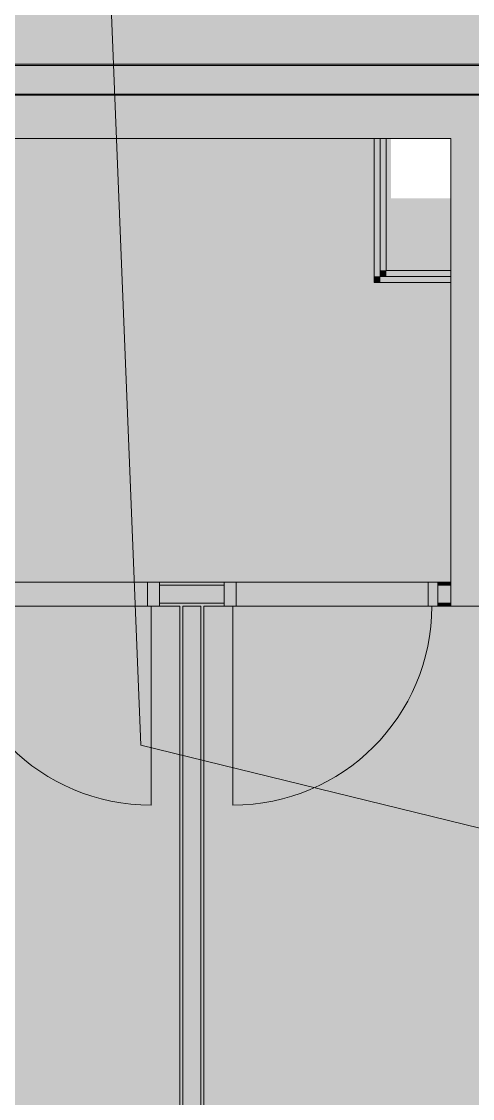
# Model space of a CAD drawing. Header units: metres. Extents: x -3.9 to 83, y -38 to 6.2.
# Drawn here: x 37.723 to 39.603, y -30.653 to -26.163 of the extents above; entities that cross this region are included whole.
import ezdxf

# ---------------------------------------------------------------- set-up
doc = ezdxf.new("R2010")
doc.units = ezdxf.units.M
doc.header["$MEASUREMENT"] = 0
doc.set_wipeout_variables(frame=1)
doc.linetypes.add('Schnittlinie', pattern=[0.006, 0.003, -0.0015, 0, -0.0015])
doc.linetypes.add('Wipeout_Contour', pattern=[1, 0, -1])
for name, color, linetype in [('0._Erdgeschoß PP Icon_1_0', 7, 'Continuous'), ('0._Erdgeschoß PP Icon_1_110 Wand Aussen', 7, 'Continuous'), ('0._Erdgeschoß PP Icon_1_120 Wand Innen tragend', 7, 'Continuous'), ('0._Erdgeschoß PP Icon_1_130 Wand Innen', 7, 'Continuous'), ('0._Erdgeschoß PP Icon_1_170 Schachtwände', 7, 'Continuous'), ('0._Erdgeschoß PP Icon_1_710 Gelände', 7, 'Continuous'), ('0._Erdgeschoß PP Icon_1_810 Raum', 7, 'Continuous')]:
    doc.layers.add(name, color=color, linetype=linetype)

msp = doc.modelspace()

# ---------------------------------------------------------------- wipeouts: each hides what was drawn before it
at = {"color": 254, "linetype": 'Wipeout_Contour', "lineweight": 0, "ltscale": 193.488375}
msp.add_wipeout([(28.2051, 3.5109), (28.2051, -37.8391), (52.5858, -37.8391), (52.5858, 3.5109)], dxfattribs=at).dxf.layer = '0._Erdgeschoß PP Icon_1_0'

# ---------------------------------------------------------------- next in the draw order: hatches: boundary and pattern name
at = {"layer": '0._Erdgeschoß PP Icon_1_110 Wand Aussen', "linetype": 'Continuous', "lineweight": 0, "true_color": 0x000000}
for points in [[(37.2484, -26.4654), (39.6934, -26.4654), (39.6934, -26.3454), (37.2484, -26.3454)], [(37.2534, -26.3454), (39.6934, -26.3454), (39.6934, -26.3404), (37.2534, -26.3404)], [(37.1234, -26.6504), (39.6934, -26.6504), (39.6934, -26.4704), (37.1234, -26.4704)], [(37.1284, -26.4704), (39.6934, -26.4704), (39.6934, -26.4654), (37.1284, -26.4654)]]:
    msp.add_hatch(color=18, dxfattribs=at).paths.add_polyline_path(points)
at = {"layer": '0._Erdgeschoß PP Icon_1_120 Wand Innen tragend', "linetype": 'Continuous', "lineweight": 0, "true_color": 0x000000}
for points in [[(39.6934, -28.4204), (39.6934, -26.6504), (39.5134, -26.6504), (39.5134, -28.4204)], [(39.6934, -28.4204), (39.5134, -28.6004), (39.6934, -28.6004)], [(39.5134, -28.4204), (39.5134, -28.6004), (39.6934, -28.4204)]]:
    msp.add_hatch(color=18, dxfattribs=at).paths.add_polyline_path(points)
at = {"layer": '0._Erdgeschoß PP Icon_1_130 Wand Innen', "linetype": 'Continuous', "lineweight": 13, "true_color": 0xe8e2dc}
for points in [[(38.2984, -28.6004), (38.2984, -28.5004), (37.4084, -28.5004), (37.4084, -28.6004)], [(38.5684, -28.6004), (39.4584, -28.6004), (39.4584, -28.5004), (38.5684, -28.5004)]]:
    msp.add_hatch(color=254, dxfattribs=at).paths.add_polyline_path(points)
at = {"layer": '0._Erdgeschoß PP Icon_1_130 Wand Innen', "linetype": 'Continuous', "lineweight": 0, "true_color": 0xffffff}
for points in [[(38.2984, -28.6004), (38.2984, -28.5004), (38.2484, -28.5004), (38.2484, -28.6004)], [(38.5684, -28.6004), (38.6184, -28.6004), (38.6184, -28.5004), (38.5684, -28.5004)], [(39.4584, -28.5004), (39.4184, -28.5004), (39.4184, -28.6004), (39.4584, -28.6004)]]:
    msp.add_hatch(color=7, dxfattribs=at).paths.add_polyline_path(points)
at = {"layer": '0._Erdgeschoß PP Icon_1_130 Wand Innen', "linetype": 'Continuous', "lineweight": 0, "true_color": 0x000000}
for points in [[(38.2984, -28.5004), (38.2984, -28.5129), (38.5684, -28.5129), (38.5684, -28.5004)], [(39.4584, -28.5004), (39.4584, -28.5129), (39.5134, -28.5129), (39.5134, -28.5004)], [(38.2984, -28.5879), (38.5684, -28.5879), (38.5684, -28.5129), (38.2984, -28.5129)], [(39.4584, -28.5879), (39.5134, -28.5879), (39.5134, -28.5129), (39.4584, -28.5129)], [(38.2984, -28.5879), (38.2984, -28.6004), (38.5684, -28.6004), (38.5684, -28.5879)], [(38.3834, -28.6004), (38.3834, -33.7504), (38.3959, -33.7504), (38.3959, -28.6004)], [(38.4709, -33.7504), (38.4709, -28.6004), (38.3959, -28.6004), (38.3959, -33.7504)], [(38.4834, -33.7504), (38.4834, -28.6004), (38.4709, -28.6004), (38.4709, -33.7504)], [(39.5134, -28.5879), (39.4584, -28.5879), (39.4584, -28.6004), (39.5134, -28.6004)]]:
    msp.add_hatch(color=18, dxfattribs=at).paths.add_polyline_path(points)
at = {"layer": '0._Erdgeschoß PP Icon_1_170 Schachtwände', "linetype": 'Continuous', "lineweight": 0, "true_color": 0x000000}
for points in [[(39.2184, -27.2254), (39.2184, -26.6504), (39.1934, -26.6504), (39.1934, -27.2254)], [(39.2434, -27.2004), (39.2434, -26.6504), (39.2184, -26.6504), (39.2184, -27.2004)], [(39.2184, -27.2004), (39.2184, -27.2254), (39.2434, -27.2004)], [(39.2434, -27.2004), (39.2184, -27.2254), (39.2434, -27.2254)], [(39.2434, -27.2254), (39.5134, -27.2254), (39.5134, -27.2004), (39.2434, -27.2004)], [(39.1934, -27.2254), (39.1934, -27.2504), (39.2184, -27.2254)], [(39.1934, -27.2504), (39.2184, -27.2504), (39.2184, -27.2254)], [(39.2184, -27.2254), (39.2184, -27.2504), (39.5134, -27.2504), (39.5134, -27.2254)]]:
    msp.add_hatch(color=18, dxfattribs=at).paths.add_polyline_path(points)
at = {"layer": '0._Erdgeschoß PP Icon_1_810 Raum', "linetype": 'Continuous', "lineweight": 0, "true_color": 0x191919}
msp.add_hatch(color=250, dxfattribs=at).paths.add_polyline_path([(44.1534, -26.3404), (44.1534, -25.1104), (43.8834, -25.1104), (43.8834, -23.6604), (42.6634, -23.6604), (42.6634, -25.0704), (42.1634, -25.0704), (42.1634, -24.9104), (39.1134, -24.9104), (39.1134, -25.0704), (38.6134, -25.0704), (38.6134, -23.6604), (37.2534, -23.6604), (37.2534, -23.8454), (37.2534, -26.3404), (39.6934, -26.3404), (39.8734, -26.3404), (39.8734, -26.4304), (41.4934, -26.4304), (41.4934, -26.3404), (41.6734, -26.3404), (41.8534, -26.3404), (41.8534, -26.1804), (42.7634, -26.1804), (42.7634, -26.3404)])
at = {"layer": '0._Erdgeschoß PP Icon_1_810 Raum', "linetype": 'Continuous', "lineweight": 13, "true_color": 0xe8e2dc}
for points in [[(37.0434, -28.5004), (39.5134, -28.5004), (39.5134, -26.9004), (39.2634, -26.9004), (39.2634, -26.6504), (37.0434, -26.6504), (37.0434, -27.2504)], [(35.8534, -28.6004), (35.8534, -33.7504), (38.3834, -33.7504), (38.3834, -28.6004)], [(38.4834, -28.6004), (38.4834, -33.7504), (41.1734, -33.7504), (41.1734, -33.2504), (41.1734, -28.6004), (39.5134, -28.6004)]]:
    msp.add_hatch(color=254, dxfattribs=at).paths.add_polyline_path(points)

# ---------------------------------------------------------------- next in the draw order: linework, layer by layer
at = {"layer": '0._Erdgeschoß PP Icon_1_110 Wand Aussen', "color": 7, "linetype": 'Continuous', "lineweight": 13, "ltscale": 1000}
for p, q in [((39.6934, -26.3454), (37.2484, -26.3454)), ((39.6934, -26.4654), (37.1284, -26.4654))]:
    msp.add_line(p, q, dxfattribs=at)
at = {"layer": '0._Erdgeschoß PP Icon_1_110 Wand Aussen', "color": 7, "linetype": 'Continuous', "lineweight": 18, "ltscale": 1000}
msp.add_line((39.6934, -26.4704), (37.1234, -26.4704), dxfattribs=at)
at = {"layer": '0._Erdgeschoß PP Icon_1_110 Wand Aussen', "color": 7, "linetype": 'Continuous', "lineweight": 13, "ltscale": 1000, "flags": 128}
msp.add_lwpolyline([(39.6934, -26.3404), (37.2534, -26.3404)], dxfattribs=at)
at = {"layer": '0._Erdgeschoß PP Icon_1_110 Wand Aussen', "color": 7, "linetype": 'Continuous', "lineweight": 18, "ltscale": 1000, "flags": 128}
msp.add_lwpolyline([(36.9434, -26.6504), (39.5134, -26.6504)], dxfattribs=at)
at = {"layer": '0._Erdgeschoß PP Icon_1_120 Wand Innen tragend', "color": 7, "linetype": 'Continuous', "lineweight": 18, "ltscale": 1000, "flags": 128}
for points in [[(39.5134, -26.6504), (39.5134, -28.6004)], [(39.5134, -28.6004), (39.6934, -28.6004)]]:
    msp.add_lwpolyline(points, dxfattribs=at)
at = {"layer": '0._Erdgeschoß PP Icon_1_130 Wand Innen', "color": 7, "linetype": 'Schnittlinie', "lineweight": 13, "ltscale": 1000}
for p, q in [((37.4084, -28.5004), (38.2984, -28.5004)), ((39.4584, -28.5004), (38.5684, -28.5004)), ((37.4084, -28.6004), (38.2984, -28.6004)), ((39.4584, -28.6004), (38.5684, -28.6004))]:
    msp.add_line(p, q, dxfattribs=at)
at = {"layer": '0._Erdgeschoß PP Icon_1_130 Wand Innen', "color": 8, "linetype": 'Continuous', "lineweight": 13, "ltscale": 1000}
for p, q in [((38.2484, -28.6004), (38.2484, -28.5004)), ((38.2484, -28.5004), (38.2984, -28.5004)), ((38.2984, -28.5004), (38.2984, -28.6004)), ((38.6184, -28.5004), (38.5684, -28.5004)), ((38.5684, -28.5004), (38.5684, -28.6004)), ((38.6184, -28.6004), (38.6184, -28.5004)), ((39.4584, -28.5004), (39.4184, -28.5004)), ((39.4184, -28.5004), (39.4184, -28.6004)), ((39.4584, -28.6004), (39.4584, -28.5004)), ((38.2984, -28.6004), (38.2484, -28.6004)), ((38.5684, -28.6004), (38.6184, -28.6004)), ((39.4184, -28.6004), (39.4584, -28.6004))]:
    msp.add_line(p, q, dxfattribs=at)
at = {"layer": '0._Erdgeschoß PP Icon_1_130 Wand Innen', "color": 7, "linetype": 'Continuous', "lineweight": 18, "ltscale": 1000}
for p, q in [((38.2984, -28.5129), (38.2984, -28.5004)), ((38.2984, -28.5129), (38.2984, -28.5004)), ((38.2984, -28.5129), (38.2984, -28.5004)), ((38.5684, -28.5129), (38.5684, -28.5004)), ((38.5684, -28.5129), (38.5684, -28.5004)), ((38.5684, -28.5129), (38.5684, -28.5004)), ((39.4584, -28.5129), (39.4584, -28.5004)), ((39.4584, -28.5129), (39.4584, -28.5004)), ((39.4584, -28.5129), (39.4584, -28.5004)), ((38.5684, -28.5129), (38.2984, -28.5129)), ((38.2984, -28.5879), (38.2984, -28.5129)), ((38.2984, -28.5879), (38.2984, -28.5129)), ((38.2984, -28.5879), (38.2984, -28.5129)), ((38.5684, -28.5879), (38.5684, -28.5129)), ((38.5684, -28.5879), (38.5684, -28.5129)), ((38.5684, -28.5879), (38.5684, -28.5129)), ((39.5134, -28.5129), (39.4584, -28.5129)), ((39.4584, -28.5879), (39.4584, -28.5129)), ((39.4584, -28.5879), (39.4584, -28.5129)), ((39.4584, -28.5879), (39.4584, -28.5129)), ((38.2984, -28.5879), (38.5684, -28.5879)), ((38.2984, -28.6004), (38.2984, -28.5879)), ((38.2984, -28.6004), (38.2984, -28.5879)), ((38.2984, -28.6004), (38.2984, -28.5879)), ((38.3959, -28.6004), (38.3959, -33.7504)), ((38.4709, -33.7504), (38.4709, -28.6004)), ((38.5684, -28.6004), (38.5684, -28.5879)), ((38.5684, -28.6004), (38.5684, -28.5879)), ((38.5684, -28.6004), (38.5684, -28.5879)), ((39.4584, -28.5879), (39.5134, -28.5879)), ((39.4584, -28.6004), (39.4584, -28.5879)), ((39.4584, -28.6004), (39.4584, -28.5879)), ((39.4584, -28.6004), (39.4584, -28.5879))]:
    msp.add_line(p, q, dxfattribs=at)
at = {"layer": '0._Erdgeschoß PP Icon_1_130 Wand Innen', "color": 8, "linetype": 'Continuous', "lineweight": 0, "ltscale": 1000}
for p, q in [((38.2634, -28.6004), (38.2634, -29.4304)), ((38.6034, -28.6004), (38.6034, -29.4304))]:
    msp.add_line(p, q, dxfattribs=at)
at = {"layer": '0._Erdgeschoß PP Icon_1_130 Wand Innen', "color": 7, "linetype": 'Continuous', "lineweight": 18, "ltscale": 1000, "flags": 128}
for points in [[(38.5684, -28.5004), (38.2984, -28.5004)], [(39.5134, -28.5004), (39.4584, -28.5004)], [(39.5134, -28.6004), (39.5134, -28.5004)], [(38.2984, -28.6004), (38.3834, -28.6004)], [(38.3834, -28.6004), (38.3834, -33.7504)], [(38.4709, -28.6004), (38.3959, -28.6004)], [(38.3959, -28.6004), (38.4709, -28.6004)], [(38.4834, -33.7504), (38.4834, -28.6004)], [(38.4834, -28.6004), (38.5684, -28.6004)], [(39.4584, -28.6004), (39.5134, -28.6004)]]:
    msp.add_lwpolyline(points, dxfattribs=at)
at = {"layer": '0._Erdgeschoß PP Icon_1_130 Wand Innen', "color": 8, "linetype": 'Continuous', "lineweight": 0, "ltscale": 1000}
for centre, start, end in [((38.2634, -28.6004), 180, 270), ((38.6034, -28.6004), 270, 0)]:
    msp.add_arc(centre, 0.83, start, end, dxfattribs=at)
at = {"layer": '0._Erdgeschoß PP Icon_1_170 Schachtwände', "color": 7, "linetype": 'Continuous', "lineweight": 18, "ltscale": 1000}
for p, q in [((39.2184, -26.6504), (39.2184, -27.2004)), ((39.2184, -27.2004), (39.2184, -27.2254)), ((39.2184, -27.2254), (39.2434, -27.2254)), ((39.2434, -27.2254), (39.5134, -27.2254))]:
    msp.add_line(p, q, dxfattribs=at)
at = {"layer": '0._Erdgeschoß PP Icon_1_170 Schachtwände', "color": 7, "linetype": 'Continuous', "lineweight": 18, "ltscale": 1000, "flags": 128}
for points in [[(39.1934, -26.6504), (39.2184, -26.6504)], [(39.1934, -26.6504), (39.1934, -27.2254)], [(39.2184, -26.6504), (39.2434, -26.6504)], [(39.2434, -27.2004), (39.2434, -26.6504)], [(39.5134, -27.2004), (39.2434, -27.2004)], [(39.5134, -27.2254), (39.5134, -27.2004)], [(39.1934, -27.2504), (39.1934, -27.2254)], [(39.1934, -27.2504), (39.5134, -27.2504)], [(39.5134, -27.2504), (39.5134, -27.2254)]]:
    msp.add_lwpolyline(points, dxfattribs=at)
at = {"layer": '0._Erdgeschoß PP Icon_1_710 Gelände', "color": 83, "linetype": 'Continuous', "lineweight": 13, "ltscale": 1000, "true_color": 0x89cd89}
for p, q in [((38.0285, -24.3819), (38.2203, -29.1797)), ((38.2203, -29.1797), (43.6107, -30.4994))]:
    msp.add_line(p, q, dxfattribs=at)

doc.saveas('drawing.dxf')
